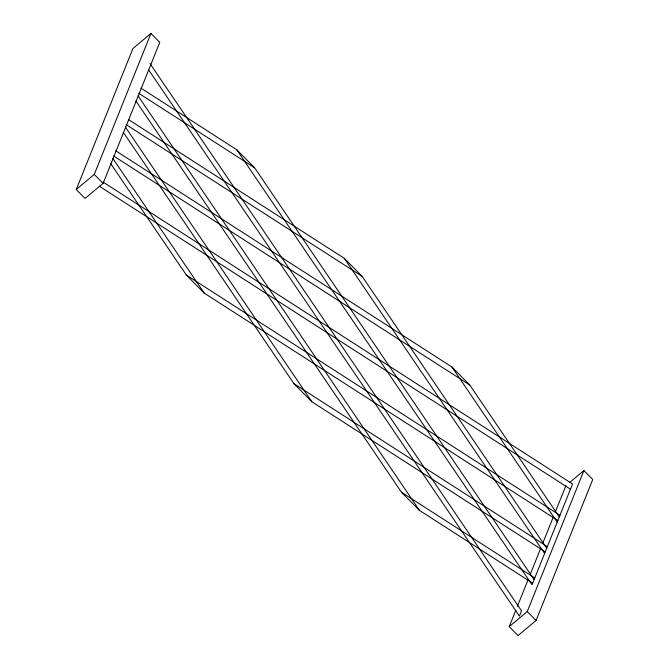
<?xml version="1.0" encoding="UTF-8"?>
<svg xmlns="http://www.w3.org/2000/svg" width="669" height="669" viewBox="0 0 669 669"><rect width="100%" height="100%" fill="white"/><g stroke="black" fill="none" stroke-linecap="round" stroke-linejoin="round"><path stroke-width="1" d="M76.249 189.494L132.922 48.519L150.935 33.45L159.774 42.373L103.101 183.348L85.088 198.417L76.249 189.494L94.262 174.425L150.935 33.45M569.812 482.374L583.912 470.583L592.751 479.506L536.078 620.481L518.065 635.55L509.226 626.627L515.824 610.212M517.38 606.348L528.251 579.312M530.191 574.487L540.669 548.413M542.994 542.626L553.48 516.552M555.421 511.726L565.899 485.652M509.226 626.627L527.239 611.558L583.912 470.583M140.933 88.116L236.692 149.705L254.621 167.81L534.121 579.571M138.826 93.334L254.621 167.81M128.331 119.442L344.284 258.326L362.213 276.431L546.715 548.246M126.232 124.668L362.213 276.431M115.737 150.776L451.868 366.947L469.805 385.051L559.309 516.92M113.638 155.994L469.805 385.051M103.151 182.102L572.547 483.988L532.022 584.798L236.692 149.705M99.296 186.199L570.448 489.206M110.669 163.579L186.317 275.018L559.953 515.314M186.317 275.018L204.246 293.122L557.854 520.541M123.263 132.245L293.908 383.638L547.359 546.64M293.908 383.638L311.838 401.743L545.26 551.866M135.857 100.919L401.5 492.259L534.765 577.974M401.5 492.259L419.43 510.363L532.666 583.192M94.262 174.425L103.101 183.348M527.239 611.558L536.078 620.481M451.868 366.947L557.21 522.138M344.284 258.326L544.616 553.464M149.973 63.513L521.527 610.897L519.428 616.124L148.459 69.593M137.956 95.7L419.43 510.363M125.362 127.026L311.838 401.743M112.768 158.352L204.246 293.122"/></g></svg>
